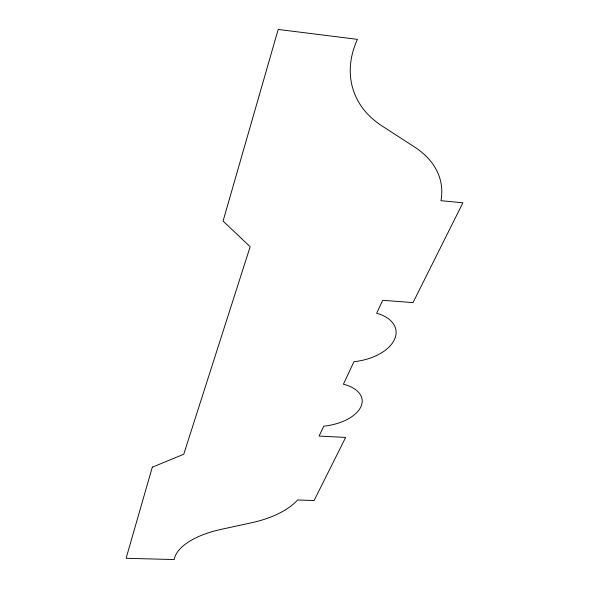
<?xml version="1.0" encoding="UTF-8"?>
<svg xmlns="http://www.w3.org/2000/svg" width="589" height="589" viewBox="0 0 589 589"><rect width="100%" height="100%" fill="white"/><g stroke="black" fill="none" stroke-linecap="round" stroke-linejoin="round"><path stroke-width="0.88" d="M152.301 467.195L126.098 558.291L174.182 559.55A68.876 31.018 -4.8 0 1 220.912 529.43L251.643 522.73A76.747 37.961 -4.4 0 0 297.607 499.951L314.092 500.569L345.655 437.413L319.098 436.088L323.736 426.186A39.942 21.653 -7 0 0 360.851 406.837A39.942 21.653 -7 0 0 343.402 384.219L353.952 361.705A43.004 24.996 -8.4 0 0 394.446 339.603A43.004 24.996 -8.4 0 0 376.673 313.215L382.717 300.302L413.022 302.613L462.902 202.793L440.94 200.687A103.583 68.972 -9.3 0 0 414.774 147.154L381.812 125.81A117.108 84.683 -18.2 0 1 357.427 39.353L278.185 29.45L223.069 221.096L250.163 246.717L183.739 454.266L152.301 467.195"/></g></svg>
